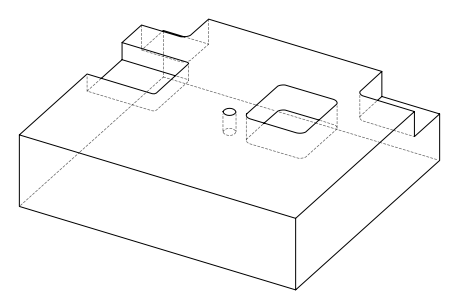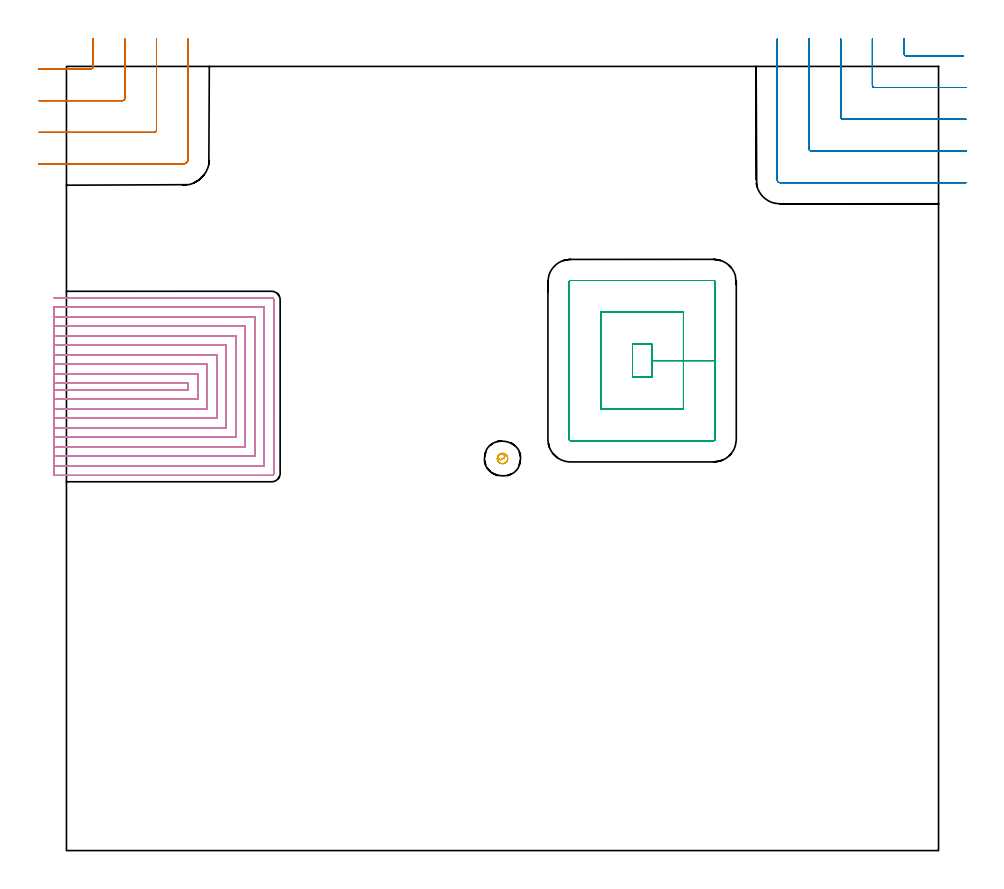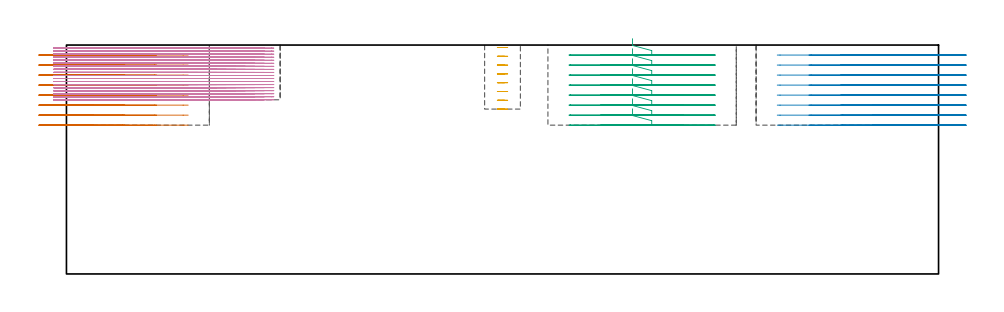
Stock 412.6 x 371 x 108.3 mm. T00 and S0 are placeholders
(PLAN: 5 operations, 2 tool changes, 131.9 min)
(1 MILL_CORNER_NOTCH_RECTANGULAR | CORNER_NOTCH_RECTANGULAR | UGT0201_094 | Follow Part, ap 5, ae 75% | 6.17 min | 142756 mm3)
(2 MILL_CORNER_NOTCH_RECTANGULAR_1 | CORNER_NOTCH_RECTANGULAR_1 | UGT0201_094 | Follow Part, ap 5, ae 75% | 8.74 min | 211576 mm3)
(3 MILL_RECTANGULAR_POCKET | POCKET_RECTANGULAR_STRAIGHT | UGT0201_094 | Follow Part, ap 5, ae 75% | 9.62 min | 319850 mm3)
(4 MILL_SLOT | SLOT_PARTIAL_RECTANGULAR | NXT0201_008 | Follow Part, ap 1.5, ae 75% | 106.53 min | 235777 mm3)
(5 MILL_BLIND_HOLE_FROM_SOLID_MATERIAL | STEP1POCKET | NXT0201_011 | Spiral | 0.8 min | 6775 mm3)
(TOOL UGT0201_094 | End mill 20 mm | D20 FL38 Z4)
(TOOL NXT0201_008 | ENDMILL 6mm [2P460-0600-NA 1630] | D6 FL26 Z6)
(TOOL NXT0201_011 | ENDMILL 12mm [2P460-1200-NA 1630] | D12 FL38 Z6)
(OP 1 MILL_CORNER_NOTCH_RECTANGULAR)
G17 G21 G94 G90
T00 M6
G54
G17 G0 G90 X-13. Y369.8 S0 M3
G43 Z118.3 H0
Z103.562
G94 G1 X-10. F250.
X11.605 F500.
G3 X12.6 Y370.795 R1.
G1 Y381.
Y384. F250.
G0 Z118.3
X-13. Y354.8
Z103.562
G1 X-10.
X26.605 F500.
G3 X27.6 Y355.795 R1.
G1 Y381.
Y384. F250.
G0 Z118.3
X-13. Y339.8
Z103.562
G1 X-10.
X41.605 F500.
G3 X42.6 Y340.795 R1.
G1 Y381.
Y384. F250.
G0 Z118.3
X-13. Y324.8
Z103.562
G1 X-10.
X55.2 F500.
G3 X57.6 Y327.2 R2.4
G1 Y381.
Y384. F250.
G0 Z118.3
X-13. Y369.8
Z98.825
G1 X-10.
X11.605 F500.
G3 X12.6 Y370.795 R1.
G1 Y381.
Y384. F250.
G0 Z118.3
X-13. Y354.8
Z98.825
G1 X-10.
X26.605 F500.
G3 X27.6 Y355.795 R1.
G1 Y381.
Y384. F250.
G0 Z118.3
X-13. Y339.8
Z98.825
G1 X-10.
X41.605 F500.
G3 X42.6 Y340.795 R1.
G1 Y381.
Y384. F250.
G0 Z118.3
X-13. Y324.8
Z98.825
G1 X-10.
X55.2 F500.
G3 X57.6 Y327.2 R2.4
G1 Y381.
Y384. F250.
G0 Z118.3
X-13. Y369.8
Z94.087
G1 X-10.
X11.605 F500.
G3 X12.6 Y370.795 R1.
G1 Y381.
Y384. F250.
G0 Z118.3
X-13. Y354.8
Z94.087
G1 X-10.
X26.605 F500.
G3 X27.6 Y355.795 R1.
G1 Y381.
Y384. F250.
G0 Z118.3
X-13. Y339.8
Z94.087
G1 X-10.
X41.605 F500.
G3 X42.6 Y340.795 R1.
G1 Y381.
Y384. F250.
G0 Z118.3
X-13. Y324.8
Z94.087
G1 X-10.
X55.2 F500.
G3 X57.6 Y327.2 R2.4
G1 Y381.
Y384. F250.
G0 Z118.3
X-13. Y369.8
Z89.35
G1 X-10.
X11.605 F500.
G3 X12.6 Y370.795 R1.
G1 Y381.
Y384. F250.
G0 Z118.3
X-13. Y354.8
Z89.35
G1 X-10.
X26.605 F500.
G3 X27.6 Y355.795 R1.
G1 Y381.
Y384. F250.
G0 Z118.3
X-13. Y339.8
Z89.35
G1 X-10.
X41.605 F500.
G3 X42.6 Y340.795 R1.
G1 Y381.
Y384. F250.
G0 Z118.3
X-13. Y324.8
Z89.35
G1 X-10.
X55.2 F500.
G3 X57.6 Y327.2 R2.4
G1 Y381.
Y384. F250.
G0 Z118.3
X-13. Y369.8
Z84.612
G1 X-10.
X11.605 F500.
G3 X12.6 Y370.795 R1.
G1 Y381.
Y384. F250.
G0 Z118.3
X-13. Y354.8
Z84.612
G1 X-10.
X26.605 F500.
G3 X27.6 Y355.795 R1.
G1 Y381.
Y384. F250.
G0 Z118.3
X-13. Y339.8
Z84.612
G1 X-10.
X41.605 F500.
G3 X42.6 Y340.795 R1.
G1 Y381.
Y384. F250.
G0 Z118.3
X-13. Y324.8
Z84.612
G1 X-10.
X55.2 F500.
G3 X57.6 Y327.2 R2.4
G1 Y381.
Y384. F250.
G0 Z118.3
X-13. Y369.8
Z79.875
G1 X-10.
X11.605 F500.
G3 X12.6 Y370.795 R1.
G1 Y381.
Y384. F250.
G0 Z118.3
X-13. Y354.8
Z79.875
G1 X-10.
X26.605 F500.
G3 X27.6 Y355.795 R1.
G1 Y381.
Y384. F250.
G0 Z118.3
X-13. Y339.8
Z79.875
G1 X-10.
X41.605 F500.
G3 X42.6 Y340.795 R1.
G1 Y381.
Y384. F250.
G0 Z118.3
X-13. Y324.8
Z79.875
G1 X-10.
X55.2 F500.
G3 X57.6 Y327.2 R2.4
G1 Y381.
Y384. F250.
G0 Z118.3
X-13. Y369.8
Z75.137
G1 X-10.
X11.605 F500.
G3 X12.6 Y370.795 R1.
G1 Y381.
Y384. F250.
G0 Z118.3
X-13. Y354.8
Z75.137
G1 X-10.
X26.605 F500.
G3 X27.6 Y355.795 R1.
G1 Y381.
Y384. F250.
G0 Z118.3
X-13. Y339.8
Z75.137
G1 X-10.
X41.605 F500.
G3 X42.6 Y340.795 R1.
G1 Y381.
Y384. F250.
G0 Z118.3
X-13. Y324.8
Z75.137
G1 X-10.
X55.2 F500.
G3 X57.6 Y327.2 R2.4
G1 Y381.
Y384. F250.
G0 Z118.3
X-13. Y369.8
Z70.4
G1 X-10.
X11.605 F500.
G3 X12.6 Y370.795 R1.
G1 Y381.
Y384. F250.
G0 Z118.3
X-13. Y354.8
Z70.4
G1 X-10.
X26.605 F500.
G3 X27.6 Y355.795 R1.
G1 Y381.
Y384. F250.
G0 Z118.3
X-13. Y339.8
Z70.4
G1 X-10.
X41.605 F500.
G3 X42.6 Y340.795 R1.
G1 Y381.
Y384. F250.
G0 Z118.3
X-13. Y324.8
Z70.4
G1 X-10.
X55.2 F500.
G3 X57.6 Y327.2 R2.4
G1 Y381.
Y384. F250.
G0 Z118.3
M5
M2
(OP 2 MILL_CORNER_NOTCH_RECTANGULAR_1)
G17 G21 G94 G90
T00 M6
G54
G17 G0 G90 X396.3 Y384. S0 M3
G43 Z118.3 H0
Z103.562
G94 G1 Y381. F250.
Y376.994 F500.
G3 X397.294 Y376. R1.
G1 X421.26
X424.26 F250.
G0 Z118.3
X381.3 Y384.
Z103.562
G1 Y381.
Y361.995 F500.
G3 X382.295 Y361. R1.
G1 X422.6
X425.6 F250.
G0 Z118.3
X366.3 Y384.
Z103.562
G1 Y381.
Y346.995 F500.
G3 X367.295 Y346. R1.
G1 X422.6
X425.6 F250.
G0 Z118.3
X351.3 Y384.
Z103.562
G1 Y381.
Y331.995 F500.
G3 X352.295 Y331. R1.
G1 X422.6
X425.6 F250.
G0 Z118.3
X336.3 Y384.
Z103.562
G1 Y381.
Y317.3 F500.
G3 X337.6 Y316. R1.3
G1 X422.6
X425.6 F250.
G0 Z118.3
X396.3 Y384.
Z98.825
G1 Y381.
Y376.994 F500.
G3 X397.294 Y376. R1.
G1 X421.26
X424.26 F250.
G0 Z118.3
X381.3 Y384.
Z98.825
G1 Y381.
Y361.995 F500.
G3 X382.295 Y361. R1.
G1 X422.6
X425.6 F250.
G0 Z118.3
X366.3 Y384.
Z98.825
G1 Y381.
Y346.995 F500.
G3 X367.295 Y346. R1.
G1 X422.6
X425.6 F250.
G0 Z118.3
X351.3 Y384.
Z98.825
G1 Y381.
Y331.995 F500.
G3 X352.295 Y331. R1.
G1 X422.6
X425.6 F250.
G0 Z118.3
X336.3 Y384.
Z98.825
G1 Y381.
Y317.3 F500.
G3 X337.6 Y316. R1.3
G1 X422.6
X425.6 F250.
G0 Z118.3
X396.3 Y384.
Z94.087
G1 Y381.
Y376.994 F500.
G3 X397.294 Y376. R1.
G1 X421.26
X424.26 F250.
G0 Z118.3
X381.3 Y384.
Z94.087
G1 Y381.
Y361.995 F500.
G3 X382.295 Y361. R1.
G1 X422.6
X425.6 F250.
G0 Z118.3
X366.3 Y384.
Z94.087
G1 Y381.
Y346.995 F500.
G3 X367.295 Y346. R1.
G1 X422.6
X425.6 F250.
G0 Z118.3
X351.3 Y384.
Z94.087
G1 Y381.
Y331.995 F500.
G3 X352.295 Y331. R1.
G1 X422.6
X425.6 F250.
G0 Z118.3
X336.3 Y384.
Z94.087
G1 Y381.
Y317.3 F500.
G3 X337.6 Y316. R1.3
G1 X422.6
X425.6 F250.
G0 Z118.3
X396.3 Y384.
Z89.35
G1 Y381.
Y376.994 F500.
G3 X397.294 Y376. R1.
G1 X421.26
X424.26 F250.
G0 Z118.3
X381.3 Y384.
Z89.35
G1 Y381.
Y361.995 F500.
G3 X382.295 Y361. R1.
G1 X422.6
X425.6 F250.
G0 Z118.3
X366.3 Y384.
Z89.35
G1 Y381.
Y346.995 F500.
G3 X367.295 Y346. R1.
G1 X422.6
X425.6 F250.
G0 Z118.3
X351.3 Y384.
Z89.35
G1 Y381.
Y331.995 F500.
G3 X352.295 Y331. R1.
G1 X422.6
X425.6 F250.
G0 Z118.3
X336.3 Y384.
Z89.35
G1 Y381.
Y317.3 F500.
G3 X337.6 Y316. R1.3
G1 X422.6
X425.6 F250.
G0 Z118.3
X396.3 Y384.
Z84.612
G1 Y381.
Y376.994 F500.
G3 X397.294 Y376. R1.
G1 X421.26
X424.26 F250.
G0 Z118.3
X381.3 Y384.
Z84.612
G1 Y381.
Y361.995 F500.
G3 X382.295 Y361. R1.
G1 X422.6
X425.6 F250.
G0 Z118.3
X366.3 Y384.
Z84.612
G1 Y381.
Y346.995 F500.
G3 X367.295 Y346. R1.
G1 X422.6
X425.6 F250.
G0 Z118.3
X351.3 Y384.
Z84.612
G1 Y381.
Y331.995 F500.
G3 X352.295 Y331. R1.
G1 X422.6
X425.6 F250.
G0 Z118.3
X336.3 Y384.
Z84.612
G1 Y381.
Y317.3 F500.
G3 X337.6 Y316. R1.3
G1 X422.6
X425.6 F250.
G0 Z118.3
X396.3 Y384.
Z79.875
G1 Y381.
Y376.994 F500.
G3 X397.294 Y376. R1.
G1 X421.26
X424.26 F250.
G0 Z118.3
X381.3 Y384.
Z79.875
G1 Y381.
Y361.995 F500.
G3 X382.295 Y361. R1.
G1 X422.6
X425.6 F250.
G0 Z118.3
X366.3 Y384.
Z79.875
G1 Y381.
Y346.995 F500.
G3 X367.295 Y346. R1.
G1 X422.6
X425.6 F250.
G0 Z118.3
X351.3 Y384.
Z79.875
G1 Y381.
Y331.995 F500.
G3 X352.295 Y331. R1.
G1 X422.6
X425.6 F250.
G0 Z118.3
X336.3 Y384.
Z79.875
G1 Y381.
Y317.3 F500.
G3 X337.6 Y316. R1.3
G1 X422.6
X425.6 F250.
G0 Z118.3
X396.3 Y384.
Z75.137
G1 Y381.
Y376.994 F500.
G3 X397.294 Y376. R1.
G1 X421.26
X424.26 F250.
G0 Z118.3
X381.3 Y384.
Z75.137
G1 Y381.
Y361.995 F500.
G3 X382.295 Y361. R1.
G1 X422.6
X425.6 F250.
G0 Z118.3
X366.3 Y384.
Z75.137
G1 Y381.
Y346.995 F500.
G3 X367.295 Y346. R1.
G1 X422.6
X425.6 F250.
G0 Z118.3
X351.3 Y384.
Z75.137
G1 Y381.
Y331.995 F500.
G3 X352.295 Y331. R1.
G1 X422.6
X425.6 F250.
G0 Z118.3
X336.3 Y384.
Z75.137
G1 Y381.
Y317.3 F500.
G3 X337.6 Y316. R1.3
G1 X422.6
X425.6 F250.
G0 Z118.3
X396.3 Y384.
Z70.4
G1 Y381.
Y376.994 F500.
G3 X397.294 Y376. R1.
G1 X421.26
X424.26 F250.
G0 Z118.3
X381.3 Y384.
Z70.4
G1 Y381.
Y361.995 F500.
G3 X382.295 Y361. R1.
G1 X422.6
X425.6 F250.
G0 Z118.3
X366.3 Y384.
Z70.4
G1 Y381.
Y346.995 F500.
G3 X367.295 Y346. R1.
G1 X422.6
X425.6 F250.
G0 Z118.3
X351.3 Y384.
Z70.4
G1 Y381.
Y331.995 F500.
G3 X352.295 Y331. R1.
G1 X422.6
X425.6 F250.
G0 Z118.3
X336.3 Y384.
Z70.4
G1 Y381.
Y317.3 F500.
G3 X337.6 Y316. R1.3
G1 X422.6
X425.6 F250.
G0 Z118.3
M5
M2
(OP 3 MILL_RECTANGULAR_POCKET)
G17 G21 G94 G90
T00 M6
G54
G17 G0 G90 X267.8 Y235.777 S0 M3
G43 Z118.3 H0
Z111.3
G94 G1 Y223.9 Z108.118 F250.
X276.9 Z105.679
Y231.8 Z103.562
Y239.7 F500.
X267.8
Y223.9
X276.9
Y231.8
X291.9
Y254.7
X252.8
Y208.9
X291.9
Y231.8
X306.9
Y269.
G3 X306.2 Y269.7 R0.7
G1 X238.5
G3 X237.8 Y269. R0.7
G1 Y194.6
G3 X238.5 Y193.9 R0.7
G1 X306.2
G3 X306.9 Y194.6 R0.7
G1 Y231.8
Y232.8
G0 X267.8 Y235.777 Z106.562
G1 Y223.9 Z103.38 F250.
X276.9 Z100.942
Y231.8 Z98.825
Y239.7 F500.
X267.8
Y223.9
X276.9
Y231.8
X291.9
Y254.7
X252.8
Y208.9
X291.9
Y231.8
X306.9
Y269.
G3 X306.2 Y269.7 R0.7
G1 X238.5
G3 X237.8 Y269. R0.7
G1 Y194.6
G3 X238.5 Y193.9 R0.7
G1 X306.2
G3 X306.9 Y194.6 R0.7
G1 Y231.8
Y232.8
G0 X267.8 Y235.777 Z101.825
G1 Y223.9 Z98.643 F250.
X276.9 Z96.204
Y231.8 Z94.087
Y239.7 F500.
X267.8
Y223.9
X276.9
Y231.8
X291.9
Y254.7
X252.8
Y208.9
X291.9
Y231.8
X306.9
Y269.
G3 X306.2 Y269.7 R0.7
G1 X238.5
G3 X237.8 Y269. R0.7
G1 Y194.6
G3 X238.5 Y193.9 R0.7
G1 X306.2
G3 X306.9 Y194.6 R0.7
G1 Y231.8
Y232.8
G0 X267.8 Y235.777 Z97.087
G1 Y223.9 Z93.905 F250.
X276.9 Z91.467
Y231.8 Z89.35
Y239.7 F500.
X267.8
Y223.9
X276.9
Y231.8
X291.9
Y254.7
X252.8
Y208.9
X291.9
Y231.8
X306.9
Y269.
G3 X306.2 Y269.7 R0.7
G1 X238.5
G3 X237.8 Y269. R0.7
G1 Y194.6
G3 X238.5 Y193.9 R0.7
G1 X306.2
G3 X306.9 Y194.6 R0.7
G1 Y231.8
Y232.8
G0 X267.8 Y235.777 Z92.35
G1 Y223.9 Z89.168 F250.
X276.9 Z86.729
Y231.8 Z84.612
Y239.7 F500.
X267.8
Y223.9
X276.9
Y231.8
X291.9
Y254.7
X252.8
Y208.9
X291.9
Y231.8
X306.9
Y269.
G3 X306.2 Y269.7 R0.7
G1 X238.5
G3 X237.8 Y269. R0.7
G1 Y194.6
G3 X238.5 Y193.9 R0.7
G1 X306.2
G3 X306.9 Y194.6 R0.7
G1 Y231.8
Y232.8
G0 X267.8 Y235.777 Z87.612
G1 Y223.9 Z84.43 F250.
X276.9 Z81.992
Y231.8 Z79.875
Y239.7 F500.
X267.8
Y223.9
X276.9
Y231.8
X291.9
Y254.7
X252.8
Y208.9
X291.9
Y231.8
X306.9
Y269.
G3 X306.2 Y269.7 R0.7
G1 X238.5
G3 X237.8 Y269. R0.7
G1 Y194.6
G3 X238.5 Y193.9 R0.7
G1 X306.2
G3 X306.9 Y194.6 R0.7
G1 Y231.8
Y232.8
G0 X267.8 Y235.777 Z82.875
G1 Y223.9 Z79.693 F250.
X276.9 Z77.254
Y231.8 Z75.137
Y239.7 F500.
X267.8
Y223.9
X276.9
Y231.8
X291.9
Y254.7
X252.8
Y208.9
X291.9
Y231.8
X306.9
Y269.
G3 X306.2 Y269.7 R0.7
G1 X238.5
G3 X237.8 Y269. R0.7
G1 Y194.6
G3 X238.5 Y193.9 R0.7
G1 X306.2
G3 X306.9 Y194.6 R0.7
G1 Y231.8
Y232.8
G0 X267.8 Y235.777 Z78.137
G1 Y223.9 Z74.955 F250.
X276.9 Z72.517
Y231.8 Z70.4
Y239.7 F500.
X267.8
Y223.9
X276.9
Y231.8
X291.9
Y254.7
X252.8
Y208.9
X291.9
Y231.8
X306.9
Y269.
G3 X306.2 Y269.7 R0.7
G1 X238.5
G3 X237.8 Y269. R0.7
G1 Y194.6
G3 X238.5 Y193.9 R0.7
G1 X306.2
G3 X306.9 Y194.6 R0.7
G1 Y231.8
Y232.8
G0 Z118.3
M5
M2
(OP 4 MILL_SLOT)
G17 G21 G94 G90
T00 M6
G54
G17 G0 G90 X-6. Y218. S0 M3
G43 Z118.3 H1
Z106.861
G94 G1 X-3. F250.
X57.6 F500.
Y221.1
X-3.
X-6. F250.
Y213.5
X-3.
X62.1 F500.
Y225.6
X-3.
X-6. F250.
Y209.
X-3.
X66.6 F500.
Y230.1
X-3.
X-6. F250.
Y204.5
X-3.
X71.1 F500.
Y234.6
X-3.
X-6. F250.
Y200.
X-3.
X75.6 F500.
Y239.1
X-3.
X-6. F250.
Y195.5
X-3.
X80.1 F500.
Y243.6
X-3.
X-6. F250.
Y191.
X-3.
X84.6 F500.
Y248.1
X-3.
X-6. F250.
Y186.5
X-3.
X89.1 F500.
Y252.6
X-3.
X-6. F250.
Y182.
X-3.
X93.6 F500.
Y257.1
X-3.
X-6. F250.
Y177.5
X-3.
X97.1 F500.
G3 X98.1 Y178.5 R1.
G1 Y260.6
G3 X97.1 Y261.6 R1.
G1 X-3.
X-6. F250.
G0 Y218. Z105.422
G1 X-3.
X57.6 F500.
Y221.1
X-3.
X-6. F250.
Y213.5
X-3.
X62.1 F500.
Y225.6
X-3.
X-6. F250.
Y209.
X-3.
X66.6 F500.
Y230.1
X-3.
X-6. F250.
Y204.5
X-3.
X71.1 F500.
Y234.6
X-3.
X-6. F250.
Y200.
X-3.
X75.6 F500.
Y239.1
X-3.
X-6. F250.
Y195.5
X-3.
X80.1 F500.
Y243.6
X-3.
X-6. F250.
Y191.
X-3.
X84.6 F500.
Y248.1
X-3.
X-6. F250.
Y186.5
X-3.
X89.1 F500.
Y252.6
X-3.
X-6. F250.
Y182.
X-3.
X93.6 F500.
Y257.1
X-3.
X-6. F250.
Y177.5
X-3.
X97.1 F500.
G3 X98.1 Y178.5 R1.
G1 Y260.6
G3 X97.1 Y261.6 R1.
G1 X-3.
X-6. F250.
G0 Y218. Z103.983
G1 X-3.
X57.6 F500.
Y221.1
X-3.
X-6. F250.
Y213.5
X-3.
X62.1 F500.
Y225.6
X-3.
X-6. F250.
Y209.
X-3.
X66.6 F500.
Y230.1
X-3.
X-6. F250.
Y204.5
X-3.
X71.1 F500.
Y234.6
X-3.
X-6. F250.
Y200.
X-3.
X75.6 F500.
Y239.1
X-3.
X-6. F250.
Y195.5
X-3.
X80.1 F500.
Y243.6
X-3.
X-6. F250.
Y191.
X-3.
X84.6 F500.
Y248.1
X-3.
X-6. F250.
Y186.5
X-3.
X89.1 F500.
Y252.6
X-3.
X-6. F250.
Y182.
X-3.
X93.6 F500.
Y257.1
X-3.
X-6. F250.
Y177.5
X-3.
X97.1 F500.
G3 X98.1 Y178.5 R1.
G1 Y260.6
G3 X97.1 Y261.6 R1.
G1 X-3.
X-6. F250.
G0 Y218. Z102.544
G1 X-3.
X57.6 F500.
Y221.1
X-3.
X-6. F250.
Y213.5
X-3.
X62.1 F500.
Y225.6
X-3.
X-6. F250.
Y209.
X-3.
X66.6 F500.
Y230.1
X-3.
X-6. F250.
Y204.5
X-3.
X71.1 F500.
Y234.6
X-3.
X-6. F250.
Y200.
X-3.
X75.6 F500.
Y239.1
X-3.
X-6. F250.
Y195.5
X-3.
X80.1 F500.
Y243.6
X-3.
X-6. F250.
Y191.
X-3.
X84.6 F500.
Y248.1
X-3.
X-6. F250.
Y186.5
X-3.
X89.1 F500.
Y252.6
X-3.
X-6. F250.
Y182.
X-3.
X93.6 F500.
Y257.1
X-3.
X-6. F250.
Y177.5
X-3.
X97.1 F500.
G3 X98.1 Y178.5 R1.
G1 Y260.6
G3 X97.1 Y261.6 R1.
G1 X-3.
X-6. F250.
G0 Y218. Z101.105
G1 X-3.
X57.6 F500.
Y221.1
X-3.
X-6. F250.
Y213.5
X-3.
X62.1 F500.
Y225.6
X-3.
X-6. F250.
Y209.
X-3.
X66.6 F500.
Y230.1
X-3.
X-6. F250.
Y204.5
X-3.
X71.1 F500.
Y234.6
X-3.
X-6. F250.
Y200.
X-3.
X75.6 F500.
Y239.1
X-3.
X-6. F250.
Y195.5
X-3.
X80.1 F500.
Y243.6
X-3.
X-6. F250.
Y191.
X-3.
X84.6 F500.
Y248.1
X-3.
X-6. F250.
Y186.5
X-3.
X89.1 F500.
Y252.6
X-3.
X-6. F250.
Y182.
X-3.
X93.6 F500.
Y257.1
X-3.
X-6. F250.
Y177.5
X-3.
X97.1 F500.
G3 X98.1 Y178.5 R1.
G1 Y260.6
G3 X97.1 Y261.6 R1.
G1 X-3.
X-6. F250.
G0 Y218. Z99.667
G1 X-3.
X57.6 F500.
Y221.1
X-3.
X-6. F250.
Y213.5
X-3.
X62.1 F500.
Y225.6
X-3.
X-6. F250.
Y209.
X-3.
X66.6 F500.
Y230.1
X-3.
X-6. F250.
Y204.5
X-3.
X71.1 F500.
Y234.6
X-3.
X-6. F250.
Y200.
X-3.
X75.6 F500.
Y239.1
X-3.
X-6. F250.
Y195.5
X-3.
X80.1 F500.
Y243.6
X-3.
X-6. F250.
Y191.
X-3.
X84.6 F500.
Y248.1
X-3.
X-6. F250.
Y186.5
X-3.
X89.1 F500.
Y252.6
X-3.
X-6. F250.
Y182.
X-3.
X93.6 F500.
Y257.1
X-3.
X-6. F250.
Y177.5
X-3.
X97.1 F500.
G3 X98.1 Y178.5 R1.
G1 Y260.6
G3 X97.1 Y261.6 R1.
G1 X-3.
X-6. F250.
G0 Y218. Z98.228
G1 X-3.
X57.6 F500.
Y221.1
X-3.
X-6. F250.
Y213.5
X-3.
X62.1 F500.
Y225.6
X-3.
X-6. F250.
Y209.
X-3.
X66.6 F500.
Y230.1
X-3.
X-6. F250.
Y204.5
X-3.
X71.1 F500.
Y234.6
X-3.
X-6. F250.
Y200.
X-3.
X75.6 F500.
Y239.1
X-3.
X-6. F250.
Y195.5
X-3.
X80.1 F500.
Y243.6
X-3.
X-6. F250.
Y191.
X-3.
X84.6 F500.
Y248.1
X-3.
X-6. F250.
Y186.5
X-3.
X89.1 F500.
Y252.6
X-3.
X-6. F250.
Y182.
X-3.
X93.6 F500.
Y257.1
X-3.
X-6. F250.
Y177.5
X-3.
X97.1 F500.
G3 X98.1 Y178.5 R1.
G1 Y260.6
G3 X97.1 Y261.6 R1.
G1 X-3.
X-6. F250.
G0 Y218. Z96.789
G1 X-3.
X57.6 F500.
Y221.1
X-3.
X-6. F250.
Y213.5
X-3.
X62.1 F500.
Y225.6
X-3.
X-6. F250.
Y209.
X-3.
X66.6 F500.
Y230.1
X-3.
X-6. F250.
Y204.5
X-3.
X71.1 F500.
Y234.6
X-3.
X-6. F250.
Y200.
X-3.
X75.6 F500.
Y239.1
X-3.
X-6. F250.
Y195.5
X-3.
X80.1 F500.
Y243.6
X-3.
X-6. F250.
Y191.
X-3.
X84.6 F500.
Y248.1
X-3.
X-6. F250.
Y186.5
X-3.
X89.1 F500.
Y252.6
X-3.
X-6. F250.
Y182.
X-3.
X93.6 F500.
Y257.1
X-3.
X-6. F250.
Y177.5
X-3.
X97.1 F500.
G3 X98.1 Y178.5 R1.
G1 Y260.6
G3 X97.1 Y261.6 R1.
G1 X-3.
X-6. F250.
G0 Y218. Z95.35
G1 X-3.
X57.6 F500.
Y221.1
X-3.
X-6. F250.
Y213.5
X-3.
X62.1 F500.
Y225.6
X-3.
X-6. F250.
Y209.
X-3.
X66.6 F500.
Y230.1
X-3.
X-6. F250.
Y204.5
X-3.
X71.1 F500.
Y234.6
X-3.
X-6. F250.
Y200.
X-3.
X75.6 F500.
Y239.1
X-3.
X-6. F250.
Y195.5
X-3.
X80.1 F500.
Y243.6
X-3.
X-6. F250.
Y191.
X-3.
X84.6 F500.
Y248.1
X-3.
X-6. F250.
Y186.5
X-3.
X89.1 F500.
Y252.6
X-3.
X-6. F250.
Y182.
X-3.
X93.6 F500.
Y257.1
X-3.
X-6. F250.
Y177.5
X-3.
X97.1 F500.
G3 X98.1 Y178.5 R1.
G1 Y260.6
G3 X97.1 Y261.6 R1.
G1 X-3.
X-6. F250.
G0 Y218. Z93.911
G1 X-3.
X57.6 F500.
Y221.1
X-3.
X-6. F250.
Y213.5
X-3.
X62.1 F500.
Y225.6
X-3.
X-6. F250.
Y209.
X-3.
X66.6 F500.
Y230.1
X-3.
X-6. F250.
Y204.5
X-3.
X71.1 F500.
Y234.6
X-3.
X-6. F250.
Y200.
X-3.
X75.6 F500.
Y239.1
X-3.
X-6. F250.
Y195.5
X-3.
X80.1 F500.
Y243.6
X-3.
X-6. F250.
Y191.
X-3.
X84.6 F500.
Y248.1
X-3.
X-6. F250.
Y186.5
X-3.
X89.1 F500.
Y252.6
X-3.
X-6. F250.
Y182.
X-3.
X93.6 F500.
Y257.1
X-3.
X-6. F250.
Y177.5
X-3.
X97.1 F500.
G3 X98.1 Y178.5 R1.
G1 Y260.6
G3 X97.1 Y261.6 R1.
G1 X-3.
X-6. F250.
G0 Y218. Z92.472
G1 X-3.
X57.6 F500.
Y221.1
X-3.
X-6. F250.
Y213.5
X-3.
X62.1 F500.
Y225.6
X-3.
X-6. F250.
Y209.
X-3.
X66.6 F500.
Y230.1
X-3.
X-6. F250.
Y204.5
X-3.
X71.1 F500.
Y234.6
X-3.
X-6. F250.
Y200.
X-3.
X75.6 F500.
Y239.1
X-3.
X-6. F250.
Y195.5
X-3.
X80.1 F500.
Y243.6
X-3.
X-6. F250.
Y191.
X-3.
X84.6 F500.
Y248.1
X-3.
X-6. F250.
Y186.5
X-3.
X89.1 F500.
Y252.6
X-3.
X-6. F250.
Y182.
X-3.
X93.6 F500.
Y257.1
X-3.
X-6. F250.
Y177.5
X-3.
X97.1 F500.
G3 X98.1 Y178.5 R1.
G1 Y260.6
G3 X97.1 Y261.6 R1.
G1 X-3.
X-6. F250.
G0 Y218. Z91.033
G1 X-3.
X57.6 F500.
Y221.1
X-3.
X-6. F250.
Y213.5
X-3.
X62.1 F500.
Y225.6
X-3.
X-6. F250.
Y209.
X-3.
X66.6 F500.
Y230.1
X-3.
X-6. F250.
Y204.5
X-3.
X71.1 F500.
Y234.6
X-3.
X-6. F250.
Y200.
X-3.
X75.6 F500.
Y239.1
X-3.
X-6. F250.
Y195.5
X-3.
X80.1 F500.
Y243.6
X-3.
X-6. F250.
Y191.
X-3.
X84.6 F500.
Y248.1
X-3.
X-6. F250.
Y186.5
X-3.
X89.1 F500.
Y252.6
X-3.
X-6. F250.
Y182.
X-3.
X93.6 F500.
Y257.1
X-3.
X-6. F250.
Y177.5
X-3.
X97.1 F500.
G3 X98.1 Y178.5 R1.
G1 Y260.6
G3 X97.1 Y261.6 R1.
G1 X-3.
X-6. F250.
G0 Y218. Z89.594
G1 X-3.
X57.6 F500.
Y221.1
X-3.
X-6. F250.
Y213.5
X-3.
X62.1 F500.
Y225.6
X-3.
X-6. F250.
Y209.
X-3.
X66.6 F500.
Y230.1
X-3.
X-6. F250.
Y204.5
X-3.
X71.1 F500.
Y234.6
X-3.
X-6. F250.
Y200.
X-3.
X75.6 F500.
Y239.1
X-3.
X-6. F250.
Y195.5
X-3.
X80.1 F500.
Y243.6
X-3.
X-6. F250.
Y191.
X-3.
X84.6 F500.
Y248.1
X-3.
X-6. F250.
Y186.5
X-3.
X89.1 F500.
Y252.6
X-3.
X-6. F250.
Y182.
X-3.
X93.6 F500.
Y257.1
X-3.
X-6. F250.
Y177.5
X-3.
X97.1 F500.
G3 X98.1 Y178.5 R1.
G1 Y260.6
G3 X97.1 Y261.6 R1.
G1 X-3.
X-6. F250.
G0 Y218. Z88.156
G1 X-3.
X57.6 F500.
Y221.1
X-3.
X-6. F250.
Y213.5
X-3.
X62.1 F500.
Y225.6
X-3.
X-6. F250.
Y209.
X-3.
X66.6 F500.
Y230.1
X-3.
X-6. F250.
Y204.5
X-3.
X71.1 F500.
Y234.6
X-3.
X-6. F250.
Y200.
X-3.
X75.6 F500.
Y239.1
X-3.
X-6. F250.
Y195.5
X-3.
X80.1 F500.
Y243.6
X-3.
X-6. F250.
Y191.
X-3.
X84.6 F500.
Y248.1
X-3.
X-6. F250.
Y186.5
X-3.
X89.1 F500.
Y252.6
X-3.
X-6. F250.
Y182.
X-3.
X93.6 F500.
Y257.1
X-3.
X-6. F250.
Y177.5
X-3.
X97.1 F500.
G3 X98.1 Y178.5 R1.
G1 Y260.6
G3 X97.1 Y261.6 R1.
G1 X-3.
X-6. F250.
G0 Y218. Z86.717
G1 X-3.
X57.6 F500.
Y221.1
X-3.
X-6. F250.
Y213.5
X-3.
X62.1 F500.
Y225.6
X-3.
X-6. F250.
Y209.
X-3.
X66.6 F500.
Y230.1
X-3.
X-6. F250.
Y204.5
X-3.
X71.1 F500.
Y234.6
X-3.
X-6. F250.
Y200.
X-3.
X75.6 F500.
Y239.1
X-3.
X-6. F250.
Y195.5
X-3.
X80.1 F500.
Y243.6
X-3.
X-6. F250.
Y191.
X-3.
X84.6 F500.
Y248.1
X-3.
X-6. F250.
Y186.5
X-3.
X89.1 F500.
Y252.6
X-3.
X-6. F250.
Y182.
X-3.
X93.6 F500.
Y257.1
X-3.
X-6. F250.
Y177.5
X-3.
X97.1 F500.
G3 X98.1 Y178.5 R1.
G1 Y260.6
G3 X97.1 Y261.6 R1.
G1 X-3.
X-6. F250.
G0 Y218. Z85.278
G1 X-3.
X57.6 F500.
Y221.1
X-3.
X-6. F250.
Y213.5
X-3.
X62.1 F500.
Y225.6
X-3.
X-6. F250.
Y209.
X-3.
X66.6 F500.
Y230.1
X-3.
X-6. F250.
Y204.5
X-3.
X71.1 F500.
Y234.6
X-3.
X-6. F250.
Y200.
X-3.
X75.6 F500.
Y239.1
X-3.
X-6. F250.
Y195.5
X-3.
X80.1 F500.
Y243.6
X-3.
X-6. F250.
Y191.
X-3.
X84.6 F500.
Y248.1
X-3.
X-6. F250.
Y186.5
X-3.
X89.1 F500.
Y252.6
X-3.
X-6. F250.
Y182.
X-3.
X93.6 F500.
Y257.1
X-3.
X-6. F250.
Y177.5
X-3.
X97.1 F500.
G3 X98.1 Y178.5 R1.
G1 Y260.6
G3 X97.1 Y261.6 R1.
G1 X-3.
X-6. F250.
G0 Y218. Z83.839
G1 X-3.
X57.6 F500.
Y221.1
X-3.
X-6. F250.
Y213.5
X-3.
X62.1 F500.
Y225.6
X-3.
X-6. F250.
Y209.
X-3.
X66.6 F500.
Y230.1
X-3.
X-6. F250.
Y204.5
X-3.
X71.1 F500.
Y234.6
X-3.
X-6. F250.
Y200.
X-3.
X75.6 F500.
Y239.1
X-3.
X-6. F250.
Y195.5
X-3.
X80.1 F500.
Y243.6
X-3.
X-6. F250.
Y191.
X-3.
X84.6 F500.
Y248.1
X-3.
X-6. F250.
Y186.5
X-3.
X89.1 F500.
Y252.6
X-3.
X-6. F250.
Y182.
X-3.
X93.6 F500.
Y257.1
X-3.
X-6. F250.
Y177.5
X-3.
X97.1 F500.
G3 X98.1 Y178.5 R1.
G1 Y260.6
G3 X97.1 Y261.6 R1.
G1 X-3.
X-6. F250.
G0 Y218. Z82.4
G1 X-3.
X57.6 F500.
Y221.1
X-3.
X-6. F250.
Y213.5
X-3.
X62.1 F500.
Y225.6
X-3.
X-6. F250.
Y209.
X-3.
X66.6 F500.
Y230.1
X-3.
X-6. F250.
Y204.5
X-3.
X71.1 F500.
Y234.6
X-3.
X-6. F250.
Y200.
X-3.
X75.6 F500.
Y239.1
X-3.
X-6. F250.
Y195.5
X-3.
X80.1 F500.
Y243.6
X-3.
X-6. F250.
Y191.
X-3.
X84.6 F500.
Y248.1
X-3.
X-6. F250.
Y186.5
X-3.
X89.1 F500.
Y252.6
X-3.
X-6. F250.
Y182.
X-3.
X93.6 F500.
Y257.1
X-3.
X-6. F250.
Y177.5
X-3.
X97.1 F500.
G3 X98.1 Y178.5 R1.
G1 Y260.6
G3 X97.1 Y261.6 R1.
G1 X-3.
X-6. F250.
G0 Z118.3
M5
M2
(OP 5 MILL_BLIND_HOLE_FROM_SOLID_MATERIAL)
G17 G21 G94 G90
T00 M6
G54
G17 G0 G90 X206.3 Y185.5 S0 M3
G43 Z118.3 H1
Z107.138
G94 G3 X206.86 Y187.39 R1.028 F250.
X204.245 Y186.834 R1.89
X204.966 Y183.445 R2.45
X204.245 Y186.834 R-2.45
X204.605 Y185.14 R1.225
X206.3 Y185.5 R1.225
G0 Z102.975
G3 X206.86 Y187.39 R1.028
X204.245 Y186.834 R1.89
X204.966 Y183.445 R2.45
X204.245 Y186.834 R-2.45
X204.605 Y185.14 R1.225
X206.3 Y185.5 R1.225
G0 Z98.813
G3 X206.86 Y187.39 R1.028
X204.245 Y186.834 R1.89
X204.966 Y183.445 R2.45
X204.245 Y186.834 R-2.45
X204.605 Y185.14 R1.225
X206.3 Y185.5 R1.225
G0 Z94.65
G3 X206.86 Y187.39 R1.028
X204.245 Y186.834 R1.89
X204.966 Y183.445 R2.45
X204.245 Y186.834 R-2.45
X204.605 Y185.14 R1.225
X206.3 Y185.5 R1.225
G0 Z90.488
G3 X206.86 Y187.39 R1.028
X204.245 Y186.834 R1.89
X204.966 Y183.445 R2.45
X204.245 Y186.834 R-2.45
X204.605 Y185.14 R1.225
X206.3 Y185.5 R1.225
G0 Z86.325
G3 X206.86 Y187.39 R1.028
X204.245 Y186.834 R1.89
X204.966 Y183.445 R2.45
X204.245 Y186.834 R-2.45
X204.605 Y185.14 R1.225
X206.3 Y185.5 R1.225
G0 Z82.163
G3 X206.86 Y187.39 R1.028
X204.245 Y186.834 R1.89
X204.966 Y183.445 R2.45
X204.245 Y186.834 R-2.45
X204.605 Y185.14 R1.225
X206.3 Y185.5 R1.225
G0 Z78.
G3 X206.86 Y187.39 R1.028
X204.245 Y186.834 R1.89
X204.966 Y183.445 R2.45
X204.245 Y186.834 R-2.45
X204.605 Y185.14 R1.225
X206.3 Y185.5 R1.225
G0 Z118.3
M5
M2
